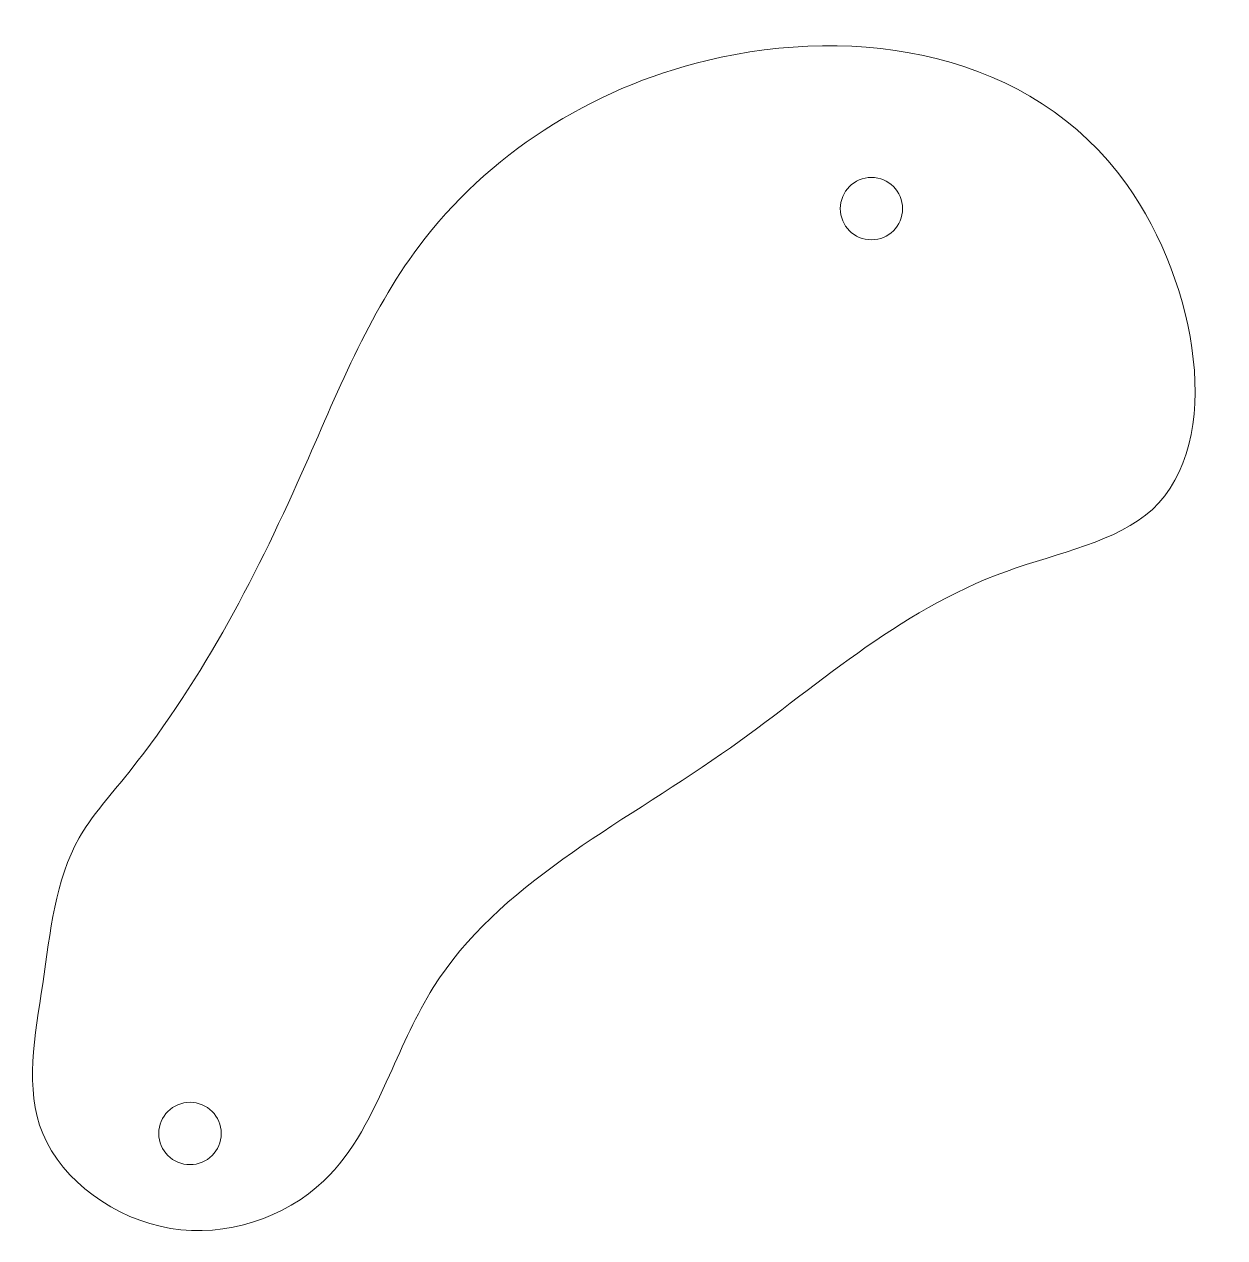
# Model space of a CAD drawing. Header units: inches. Extents: x 7.69 to 11.3, y 3.47 to 7.12.
import ezdxf

# ---------------------------------------------------------------- set-up
doc = ezdxf.new("R2010")
doc.units = ezdxf.units.IN
doc.header["$MEASUREMENT"] = 0

msp = doc.modelspace()

# ---------------------------------------------------------------- linework, layer by layer
at = {"color": 7, "linetype": 'Continuous', "lineweight": 15}
for centre in [(10.2417, 6.5687), (8.1909, 3.7853)]:
    msp.add_circle(centre, 0.0938, dxfattribs=at)
msp.add_open_spline([(7.9893, 4.8508), (7.9425, 4.7933), (7.791, 4.6217), (7.7574, 4.2398), (7.6576, 3.7501), (8.1254, 3.4119), (8.6136, 3.5784), (8.7821, 3.9367), (9.0215, 4.4873), (9.8106, 4.872), (10.4269, 5.4647), (11.3445, 5.6322), (11.1144, 6.9835), (9.7867, 7.1865), (8.8549, 6.5786), (8.5, 5.671), (8.2171, 5.1306), (7.9893, 4.8508)], degree=3, knots=[0, 0, 0, 0, 0.02086, 0.063863, 0.106625, 0.152099, 0.197955, 0.233554, 0.26154, 0.367581, 0.464213, 0.509543, 0.602655, 0.72773, 0.825803, 0.898573, 1, 1, 1, 1], dxfattribs=at)

doc.saveas('drawing.dxf')
